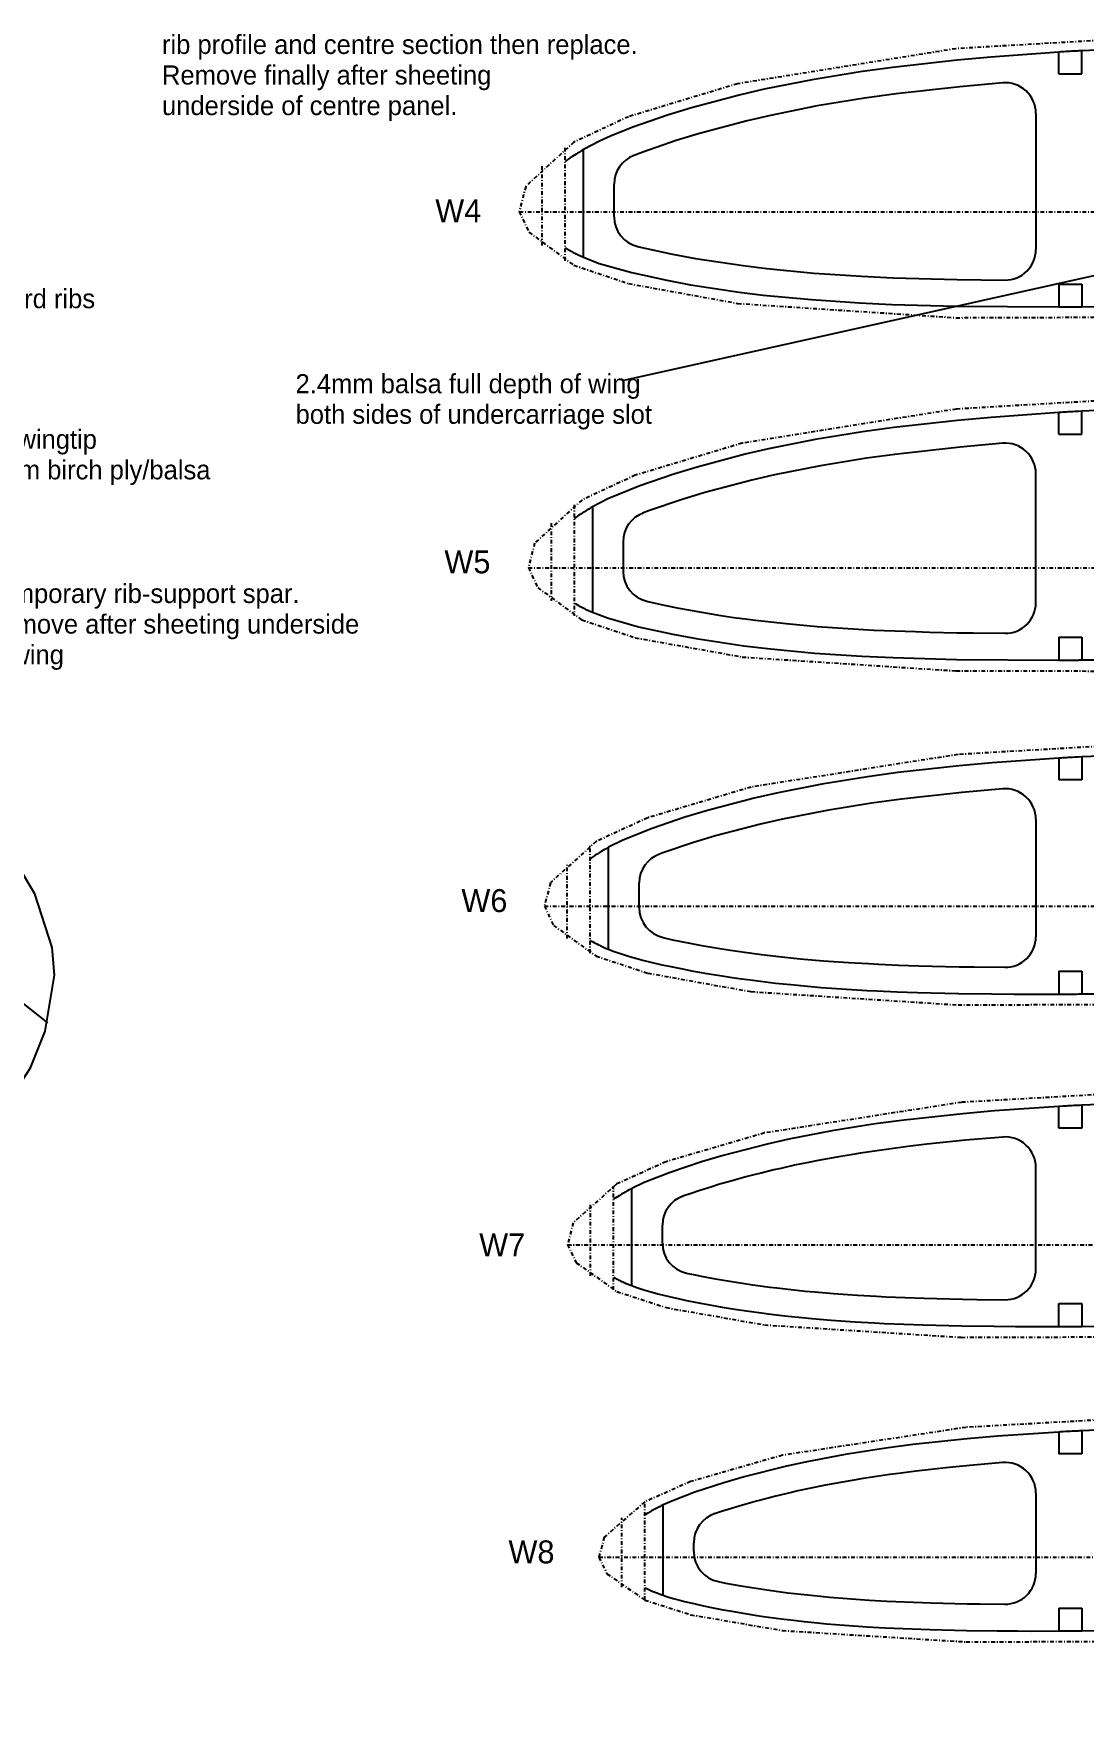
# Model space of a CAD drawing. Extents: x -1638 to 412, y -412 to 1290.
# Drawn here: x -846.3 to -708.8, y -3.3 to 218.1 of the extents above; entities that cross this region are included whole.
import ezdxf
from ezdxf.enums import TextEntityAlignment as Align

# ---------------------------------------------------------------- set-up
doc = ezdxf.new("R2010")
doc.units = 0
doc.linetypes.add('DASHDOT', pattern=[1, 0.5, -0.25, 0, -0.25])
for name, color, linetype in [('3', 7, 'CONTINUOUS'), ('4', 7, 'CONTINUOUS'), ('7', 7, 'CONTINUOUS'), ('8', 7, 'CONTINUOUS')]:
    doc.layers.add(name, color=color, linetype=linetype)
doc.styles.add('txt', font='TXT', dxfattribs={"height": 0.2})

# ---------------------------------------------------------------- blocks, each defined once
blk = doc.blocks.new('*D111')
at = {"layer": '7', "color": 215, "linetype": 'CONTINUOUS'}
blk.add_line((0, 0), (-78.6046, -17.5028), dxfattribs=at)
blk.add_solid([(-2.5761, 0.0667), (0, 0), (-2.3044, -1.1534)], dxfattribs=at)

msp = doc.modelspace()

# ---------------------------------------------------------------- linework, layer by layer
at = {"layer": '3', "color": 5, "linetype": 'CONTINUOUS'}
msp.add_line((-925.2674, 152.7054), (-844.4598, 88.6517), dxfattribs=at)
msp.add_lwpolyline([(-1380.6104, -6.6131), (-1272.780718, -5.077309), (-1218.013923, -3.060003), (-1109.226015, 3.600624), (-1055.922906, 8.343271), (-1029.385265, 11.5523), (-989.95234, 18.034895), (-951.214213, 27.183735), (-932.192377, 32.991218), (-896.645929, 46.691471), (-879.353258, 54.828755), (-866.464916, 61.946512), (-860.47583, 66.181151), (-852.479255, 73.924014), (-846.701474, 82.785579), (-844.769669, 87.595116), (-843.55913, 94.899848), (-843.85649, 98.52429), (-846.124948, 105.544122), (-850.14576, 112.261712), (-861.143824, 124.805316), (-882.550668, 144.505731), (-897.120909, 155.934434), (-927.2674, 175.7112)], dxfattribs=at)
at = {"layer": '4', "color": 5, "linetype": 'CONTINUOUS'}
for p, q in [((-712.1106, 212.849), (-712.1106, 215.6805)), ((-709.1106, 212.849), (-709.1106, 215.849)), ((-712.1106, 212.849), (-709.1106, 212.849)), ((-715.1106, 207.6672), (-715.1106, 189.8451)), ((-774.3132, 188.8331), (-774.3132, 202.9266)), ((-770.3132, 194.1305), (-770.3132, 198.4069)), ((-712.1106, 185.3501), (-712.1106, 182.3333)), ((-712.1106, 185.3333), (-709.1106, 185.3333)), ((-709.1106, 185.3333), (-709.1106, 182.3501)), ((-712.1108, 165.6849), (-712.1108, 168.5197)), ((-709.1108, 165.6849), (-709.1108, 168.6849)), ((-712.1108, 165.6849), (-709.1108, 165.6849)), ((-715.1106, 143.6377), (-715.1106, 160.5134)), ((-773.1252, 156.1871), (-773.1252, 142.3803)), ((-769.1252, 151.6113), (-769.1252, 147.7331)), ((-712.1106, 139.128), (-712.1106, 136.128)), ((-712.1106, 139.128), (-709.1106, 139.128)), ((-709.1106, 139.128), (-709.1106, 136.1458)), ((-712.1106, 123.2965), (-712.1106, 120.4578)), ((-709.1106, 123.4578), (-709.1106, 120.4578)), ((-709.1106, 120.4578), (-712.1106, 120.4578)), ((-715.1106, 115.2976), (-715.1106, 99.9377)), ((-771.0302, 98.2957), (-771.0302, 111.6365)), ((-767.0302, 103.7343), (-767.0302, 106.9723)), ((-712.1106, 95.4289), (-712.1106, 92.4289)), ((-712.1106, 95.4289), (-709.1106, 95.4289)), ((-709.1106, 95.4289), (-709.1106, 92.4475)), ((-712.1106, 74.887), (-712.1106, 77.7302)), ((-709.1106, 77.887), (-709.1106, 74.887)), ((-709.1106, 74.887), (-712.1106, 74.887)), ((-715.1106, 56.4507), (-715.1106, 69.7387)), ((-767.9912, 54.2878), (-767.9912, 66.9906)), ((-763.9912, 59.8435), (-763.9912, 62.2043)), ((-712.1106, 48.942), (-712.1106, 51.942)), ((-712.1106, 51.942), (-709.1106, 51.942)), ((-709.1106, 51.942), (-709.1106, 48.9614)), ((-712.1106, 35.1377), (-712.1106, 32.2879)), ((-709.1106, 35.2879), (-709.1106, 32.2879)), ((-709.1106, 32.2879), (-712.1106, 32.2879)), ((-715.1106, 27.157), (-715.1106, 16.6144)), ((-763.8832, 13.7805), (-763.8832, 25.5962)), ((-759.8832, 19.4863), (-759.8832, 20.652)), ((-712.1106, 12.1063), (-712.1106, 9.1063)), ((-712.1106, 12.1063), (-709.1106, 12.1063)), ((-709.1106, 12.1063), (-709.1106, 9.127))]:
    msp.add_line(p, q, dxfattribs=at)
at = {"layer": '4', "color": 155, "linetype": 'DASHDOT'}
for p, q in [((-776.713, 188.3811), (-776.713, 203.15)), ((-779.713, 190.3832), (-779.713, 200.7427)), ((-775.5258, 156.4316), (-775.5258, 141.9069)), ((-778.5258, 154.0646), (-778.5258, 143.8721)), ((-773.4322, 97.7879), (-773.4322, 111.915)), ((-776.4322, 99.6949), (-776.4322, 109.6113)), ((-770.395, 53.7284), (-770.395, 67.3201)), ((-773.395, 55.5502), (-773.395, 65.1089)), ((-766.289, 13.1484), (-766.289, 25.9977)), ((-769.289, 14.8551), (-769.289, 23.9111))]:
    msp.add_line(p, q, dxfattribs=at)
at = {"layer": '4', "color": 166, "linetype": 'DASHDOT'}
for p, q in [((-782.7132, 194.7994), (-532.355, 194.7995)), ((-781.5274, 148.2208), (-538.589, 148.2209)), ((-779.4308, 103.9314), (-544.823, 103.9314)), ((-776.4042, 59.6421), (-551.057, 59.6422)), ((-772.3032, 18.7418), (-576.0978, 18.7419))]:
    msp.add_line(p, q, dxfattribs=at)
at = {"layer": '4', "color": 155, "linetype": 'DASHDOT'}
for points in [[(-496.9926, 194.9995), (-525.565346, 200.803567), (-554.137208, 205.606814), (-582.709325, 209.748395), (-611.281422, 213.179203), (-639.853394, 215.801279), (-668.425416, 217.467678), (-696.997291, 217.786257), (-725.569258, 216.119952), (-754.141294, 211.53728), (-768.427319, 207.224172), (-775.570165, 203.891367), (-781.877917, 198.100497), (-782.713132, 194.799473), (-781.450072, 192.108754), (-775.57026, 187.790644), (-768.427186, 185.388974), (-754.14117, 182.79141), (-725.569207, 180.928899), (-696.997262, 181.026842), (-691.3042, 181.1589)], [(-709.1106, 215.849), (-709.507831, 215.828054), (-709.704328, 215.817548), (-709.997288, 215.801697), (-710.289028, 215.785684), (-710.434765, 215.777598), (-710.726619, 215.761228), (-710.872996, 215.75293), (-711.093489, 215.740319), (-711.427179, 215.720984), (-711.576957, 215.712211), (-711.778375, 215.700324), (-711.879907, 215.694294), (-712.1106, 215.6805)], [(-774.3132, 202.9266), (-774.550541, 202.787688), (-774.668482, 202.717467), (-774.944384, 202.549998), (-775.081876, 202.46483), (-775.2874, 202.335333), (-775.491923, 202.203792), (-775.593757, 202.137272), (-775.796468, 202.002769), (-775.897303, 201.9348), (-776.047847, 201.831969), (-776.247141, 201.69326), (-776.346128, 201.623235), (-776.493727, 201.517379), (-776.713, 201.3568)], [(-776.713, 190.0685), (-776.506394, 189.946033), (-776.367377, 189.865588), (-776.274164, 189.8125), (-776.149247, 189.742396), (-776.086529, 189.707639), (-775.944812, 189.630162), (-775.849895, 189.579074), (-775.722826, 189.511667), (-775.659082, 189.478271), (-775.56322, 189.428563), (-775.43497, 189.363015), (-775.370671, 189.330556), (-775.177134, 189.234454), (-775.047628, 189.17146), (-774.787641, 189.048093), (-774.62991, 188.975211), (-774.524532, 188.927315), (-774.3132, 188.8331)], [(-712.1106, 182.3333), (-711.984444, 182.333846), (-711.823114, 182.334553), (-711.745215, 182.334899), (-711.576166, 182.33566), (-711.337049, 182.336768), (-711.260737, 182.337131), (-711.161308, 182.337612), (-711.11251, 182.337852), (-711.004733, 182.338389), (-710.934282, 182.338747), (-710.841858, 182.339226), (-710.796217, 182.339466), (-710.705907, 182.339949), (-710.587106, 182.340601), (-710.528213, 182.340931), (-710.396427, 182.341687), (-710.264887, 182.342465), (-710.088286, 182.343547), (-709.998849, 182.34411), (-709.908291, 182.344689), (-709.785329, 182.34549), (-709.722714, 182.345904), (-709.529366, 182.347203), (-709.440366, 182.34781), (-709.318308, 182.348651), (-709.255696, 182.349086), (-709.1106, 182.3501)], [(-501.5796, 148.4209), (-529.574511, 154.064951), (-557.569081, 158.740252), (-585.563895, 162.771389), (-613.558839, 166.110791), (-641.553601, 168.662964), (-669.54838, 170.284995), (-697.543134, 170.59504), (-725.537908, 168.97314), (-753.532697, 164.512663), (-767.530156, 160.314451), (-774.528741, 157.070469), (-780.709028, 151.433971), (-781.527344, 148.220924), (-780.289788, 145.601897), (-774.52877, 141.39884), (-767.530037, 139.061234), (-753.532579, 136.532899), (-725.537829, 134.720004), (-704.2686, 134.6987)], [(-709.1108, 168.6849), (-709.509929, 168.664292), (-709.707428, 168.653948), (-710.001834, 168.638339), (-710.294819, 168.622575), (-710.441055, 168.614619), (-710.733572, 168.598529), (-710.880074, 168.590383), (-711.100444, 168.578019), (-711.433129, 168.559105), (-711.582095, 168.550542), (-711.782038, 168.53896), (-711.88265, 168.533094), (-712.1108, 168.5197)], [(-773.1252, 156.1871), (-773.310257, 156.081403), (-773.421682, 156.016959), (-773.629253, 155.894915), (-773.884772, 155.741081), (-774.01212, 155.662923), (-774.202513, 155.544176), (-774.486424, 155.362741), (-774.674381, 155.239641), (-774.767913, 155.177466), (-774.907607, 155.083435), (-775.092649, 154.956661), (-775.184609, 154.892685), (-775.321803, 154.796003), (-775.5258, 154.6494)], [(-775.5258, 143.5855), (-775.334517, 143.474524), (-775.205916, 143.401579), (-774.94633, 143.258234), (-774.81544, 143.187856), (-774.551699, 143.049748), (-774.285654, 142.915245), (-774.107196, 142.827624), (-773.987802, 142.770137), (-773.74815, 142.657419), (-773.496997, 142.543134), (-773.359469, 142.482168), (-773.1252, 142.3803)], [(-712.1106, 136.128), (-712.043051, 136.128272), (-711.953362, 136.128642), (-711.908671, 136.12883), (-711.808468, 136.12926), (-711.659007, 136.129924), (-711.510442, 136.130613), (-711.436455, 136.130967), (-711.28899, 136.131693), (-711.215479, 136.132066), (-711.105444, 136.132637), (-710.959078, 136.133423), (-710.886006, 136.133826), (-710.788657, 136.134374), (-710.658937, 136.135125), (-710.594085, 136.135509), (-710.448114, 136.136394), (-710.301963, 136.137309), (-710.236915, 136.137725), (-710.150069, 136.138291), (-710.106589, 136.138577), (-710.008598, 136.139232), (-709.943132, 136.139677), (-709.855648, 136.14028), (-709.811815, 136.140586), (-709.723948, 136.141207), (-709.606338, 136.142052), (-709.547321, 136.142483), (-709.41396, 136.143472), (-709.313378, 136.144232), (-709.178445, 136.14527), (-709.1106, 136.1458)], [(-698.233332, 125.334859), (-725.299198, 123.783316), (-752.365091, 119.516396), (-765.897956, 115.500317), (-772.664338, 112.39709), (-778.639677, 107.005079), (-779.430885, 103.931417), (-778.234399, 101.42603), (-772.664513, 97.405363), (-765.898014, 95.169151), (-752.365036, 92.750518), (-725.299138, 91.016262), (-698.233387, 91.107524)], [(-709.1106, 123.4578), (-709.510744, 123.437702), (-709.708672, 123.427609), (-710.003608, 123.412376), (-710.296966, 123.396987), (-710.443324, 123.389219), (-710.735942, 123.373507), (-710.882417, 123.365551), (-711.102644, 123.353474), (-711.434865, 123.334998), (-711.583522, 123.326633), (-711.782948, 123.315317), (-711.883255, 123.309586), (-712.1106, 123.2965)], [(-771.0302, 111.6365), (-771.287164, 111.494565), (-771.450962, 111.4023), (-771.557869, 111.341248), (-771.768565, 111.218906), (-771.992192, 111.086083), (-772.103664, 111.018708), (-772.270365, 110.916469), (-772.519082, 110.760523), (-772.765903, 110.601568), (-772.8885, 110.520996), (-773.131861, 110.357728), (-773.252543, 110.275059), (-773.4322, 110.1498)], [(-773.4322, 99.4528), (-773.265183, 99.359286), (-773.153039, 99.297751), (-772.926978, 99.176653), (-772.813126, 99.117106), (-772.583941, 99.000053), (-772.352997, 98.885774), (-772.198186, 98.811158), (-772.094646, 98.762123), (-771.956225, 98.697637), (-771.886872, 98.66578), (-771.611026, 98.54202), (-771.423283, 98.460412), (-771.295321, 98.40593), (-771.0302, 98.2957)], [(-712.1106, 92.4289), (-711.660639, 92.430925), (-711.437838, 92.432025), (-711.105578, 92.433789), (-710.88496, 92.435043), (-710.591358, 92.436814), (-710.444608, 92.437744), (-710.00358, 92.440712), (-709.806769, 92.442121), (-709.543126, 92.444086), (-709.410647, 92.445107), (-709.1106, 92.4475)], [(-564.4318, 68.2062), (-570.154982, 69.084543), (-595.93617, 72.702999), (-621.717429, 75.700584), (-647.498619, 77.991514), (-673.279756, 79.447458), (-699.060757, 79.725816), (-724.841899, 78.269972), (-750.623166, 74.266092), (-763.513823, 70.497656), (-769.959039, 67.585744), (-775.650654, 62.526205), (-776.404254, 59.642069), (-775.264533, 57.291163), (-769.958995, 53.518405), (-763.513639, 51.420081), (-750.623091, 49.150565), (-724.841996, 47.523256), (-699.060917, 47.608918), (-673.279641, 48.401133), (-647.498446, 49.642942), (-621.717389, 51.291617), (-595.936205, 53.111622), (-570.7194, 54.9946)], [(-709.1106, 77.887), (-709.416596, 77.872165), (-709.567799, 77.864746), (-709.792684, 77.853598), (-710.126467, 77.836793), (-710.420534, 77.821722), (-710.566945, 77.814124), (-710.786106, 77.802632), (-710.93208, 77.794899), (-711.126775, 77.784486), (-711.224227, 77.779232), (-711.517412, 77.763259), (-711.911541, 77.741401), (-712.1106, 77.7302)], [(-767.9912, 66.9906), (-768.138887, 66.913296), (-768.320735, 66.817118), (-768.406004, 66.771562), (-768.64348, 66.642775), (-768.790094, 66.561606), (-768.884312, 66.508699), (-769.068096, 66.403774), (-769.334331, 66.247906), (-769.466872, 66.168587), (-769.664816, 66.047926), (-769.861562, 65.925297), (-769.959431, 65.863263), (-770.15405, 65.737793), (-770.250756, 65.674371), (-770.395, 65.5784)], [(-770.395, 55.3746), (-770.263434, 55.30486), (-770.17526, 55.258881), (-770.05715, 55.198224), (-769.997872, 55.168176), (-769.908689, 55.123457), (-769.78931, 55.064497), (-769.72943, 55.035305), (-769.549086, 54.948893), (-769.428316, 54.892267), (-769.185656, 54.78141), (-768.986384, 54.693283), (-768.883777, 54.648978), (-768.723152, 54.581043), (-768.459989, 54.473022), (-768.159359, 54.353426), (-767.9912, 54.2878)], [(-712.1106, 48.942), (-711.65906, 48.944168), (-711.438379, 48.945318), (-711.111489, 48.947141), (-710.895159, 48.948427), (-710.607131, 48.950242), (-710.462765, 48.951195), (-710.025436, 48.954253), (-709.72801, 48.956473), (-709.320395, 48.959682), (-709.1106, 48.9614)], [(-700.223756, 37.075105), (-724.250241, 35.746113), (-748.276701, 32.091252), (-760.289933, 28.651279), (-766.296513, 25.993217), (-771.600837, 21.374651), (-772.303186, 18.741868), (-771.241057, 16.595842), (-766.296648, 13.151885), (-760.289996, 11.236463), (-748.276709, 9.164809), (-724.250229, 7.679327), (-700.223805, 7.757497)], [(-709.1106, 35.2879), (-709.418279, 35.273682), (-709.569863, 35.266587), (-709.79485, 35.255941), (-710.127978, 35.239915), (-710.347914, 35.229155), (-710.639515, 35.214663), (-710.784954, 35.207339), (-710.930356, 35.199952), (-711.124432, 35.189992), (-711.22166, 35.18496), (-711.514653, 35.169627), (-711.910052, 35.14855), (-712.1106, 35.1377)], [(-763.8832, 25.5962), (-764.1406, 25.471392), (-764.263727, 25.410789), (-764.442281, 25.321715), (-764.557657, 25.263332), (-764.707525, 25.186434), (-764.780955, 25.148291), (-764.996282, 25.034545), (-765.136572, 24.958841), (-765.412477, 24.806132), (-765.674726, 24.656244), (-765.80516, 24.57993), (-765.999782, 24.463799), (-766.19299, 24.345736), (-766.289, 24.286)], [(-766.289, 14.7713), (-766.03801, 14.650116), (-765.869265, 14.571266), (-765.756209, 14.519582), (-765.604841, 14.451786), (-765.528913, 14.418374), (-765.331329, 14.333266), (-765.231639, 14.291333), (-765.080391, 14.228979), (-764.848263, 14.136139), (-764.729187, 14.089779), (-764.566625, 14.027768), (-764.483519, 13.996601), (-764.291514, 13.925863), (-764.159259, 13.878081), (-763.8832, 13.7805)], [(-712.1106, 9.1063), (-711.932968, 9.107177), (-711.844633, 9.107628), (-711.712662, 9.108322), (-711.646893, 9.108676), (-711.559403, 9.109157), (-711.515737, 9.1094), (-711.450328, 9.10977), (-711.363269, 9.110272), (-711.319797, 9.110526), (-711.22211, 9.111108), (-711.157065, 9.111503), (-711.070418, 9.112038), (-711.027122, 9.11231), (-710.929752, 9.112931), (-710.783752, 9.113887), (-710.718858, 9.114322), (-710.632302, 9.114912), (-710.589005, 9.115211), (-710.491517, 9.115894), (-710.345044, 9.116946), (-710.271666, 9.117485), (-710.17365, 9.118217), (-710.124556, 9.118589), (-710.013853, 9.11944), (-709.86566, 9.120605), (-709.791278, 9.121202), (-709.641869, 9.122423), (-709.575164, 9.122977), (-709.485911, 9.123729), (-709.441143, 9.12411), (-709.340053, 9.124979), (-709.263888, 9.125643), (-709.161843, 9.126543), (-709.1106, 9.127)]]:
    msp.add_lwpolyline(points, dxfattribs=at)
at = {"layer": '4', "color": 5, "linetype": 'CONTINUOUS'}
for points in [[(-712.1106, 215.6805), (-720.985147, 215.035514), (-725.407705, 214.629585), (-733.88623, 213.67444), (-738.104625, 213.092324), (-744.401511, 212.05998), (-750.656615, 210.806244), (-753.766763, 210.08567), (-760.179235, 208.369871), (-763.309652, 207.407678), (-767.848164, 205.841609), (-770.786648, 204.678427), (-772.215711, 204.030215), (-774.3132, 202.9266)], [(-705.064043, 216.037927), (-709.1106, 215.849)], [(-719.4362, 211.654), (-725.042338, 211.150324), (-733.399907, 210.21037), (-737.548297, 209.638961), (-743.728728, 208.627605), (-749.854137, 207.401879), (-752.894648, 206.698333), (-759.146131, 205.028045), (-762.180009, 204.097724), (-766.541285, 202.597043), (-767.797, 202.1214)], [(-774.3132, 188.8331), (-772.264523, 188.036153), (-768.00195, 186.826605), (-763.427692, 185.821436), (-760.295796, 185.23964), (-753.923312, 184.274848), (-750.779671, 183.892526), (-744.483265, 183.287376), (-738.175127, 182.86525), (-733.963441, 182.667955), (-725.525739, 182.427848), (-712.1106, 182.3333)], [(-767.307, 190.256), (-767.074117, 190.199314), (-762.68087, 189.238492), (-759.642667, 188.676446), (-753.41724, 187.736404), (-750.335761, 187.362549), (-744.151086, 186.770142), (-737.938067, 186.356154), (-733.78067, 186.162303), (-725.429929, 185.925899), (-719.1388, 185.8452)], [(-709.1106, 182.3501), (-705.082278, 182.390893), (-702.396337, 182.428696), (-697.024329, 182.52666), (-693.852284, 182.596839), (-687.509188, 182.762167), (-681.167275, 182.95843), (-676.939904, 183.10506), (-668.486302, 183.432442), (-660.025645, 183.801628), (-655.795977, 184.001955), (-649.452545, 184.322948), (-643.110661, 184.669431), (-639.940391, 184.852544), (-631.67366, 185.360185), (-626.163824, 185.719191), (-615.1458, 186.4733)], [(-712.1108, 168.5197), (-720.965083, 167.884435), (-725.377406, 167.482654), (-733.683941, 166.553087), (-737.816691, 165.98656), (-743.985643, 164.981865), (-750.113559, 163.76171), (-753.160431, 163.060437), (-759.442274, 161.390645), (-762.508714, 160.454333), (-766.95401, 158.930575), (-771.12312, 157.220055), (-773.1254, 156.1871)], [(-705.245887, 168.861442), (-709.1108, 168.6849)], [(-719.4154, 164.5018), (-725.014295, 164.002965), (-733.200557, 163.08847), (-737.263744, 162.532534), (-743.316992, 161.548584), (-749.316022, 160.356115), (-752.293665, 159.67168), (-758.415543, 158.046838), (-761.386292, 157.141897), (-765.656439, 155.682283), (-766.5904, 155.3333)], [(-773.1252, 142.3803), (-771.171403, 141.638398), (-767.107193, 140.499541), (-762.626896, 139.521566), (-759.559058, 138.955443), (-753.316786, 138.016564), (-750.237517, 137.64451), (-744.070301, 137.055631), (-737.891653, 136.644873), (-733.766286, 136.452891), (-725.50073, 136.219224), (-712.1106, 136.128)], [(-766.0942, 143.8523), (-764.694505, 143.528718), (-763.746721, 143.321462), (-761.820011, 142.927116), (-760.842875, 142.739959), (-758.86552, 142.385508), (-756.863356, 142.057314), (-755.518333, 141.852973), (-754.618341, 141.723123), (-752.813245, 141.478621), (-751.808048, 141.351373), (-749.795234, 141.114902), (-747.779214, 140.901434), (-746.433435, 140.77129), (-743.737674, 140.538551), (-741.712208, 140.386658), (-740.360178, 140.295498), (-737.652026, 140.135773), (-736.295921, 140.066473), (-733.579695, 139.947162), (-730.858169, 139.851123), (-729.040906, 139.798576), (-725.39948, 139.717113), (-723.309722, 139.682644), (-719.1222, 139.6377)], [(-709.1106, 136.1458), (-705.264118, 136.185733), (-702.699435, 136.222083), (-697.569958, 136.315352), (-694.462035, 136.383654), (-688.247168, 136.544562), (-682.033463, 136.735582), (-677.891552, 136.878297), (-669.608842, 137.19694), (-661.319211, 137.556279), (-657.17504, 137.751265), (-650.959831, 138.063702), (-644.746139, 138.400954), (-641.639953, 138.57919), (-638.695068, 138.754165), (-632.805243, 139.120044), (-626.913054, 139.504179), (-615.1106, 140.3129)], [(-712.1106, 123.2965), (-720.807099, 122.682642), (-725.140435, 122.292652), (-733.170075, 121.403557), (-737.164979, 120.861721), (-743.128053, 119.900842), (-749.051307, 118.733927), (-751.996356, 118.063263), (-758.067992, 116.466432), (-761.031497, 115.571157), (-765.326872, 114.114456), (-769.179552, 112.561125), (-771.0302, 111.6365)], [(-705.475813, 123.619563), (-709.1106, 123.4578)], [(-719.4108, 119.2863), (-724.781009, 118.812699), (-732.691635, 117.938265), (-736.617669, 117.406784), (-742.466135, 116.46623), (-748.261646, 115.326469), (-751.138049, 114.672322), (-757.051251, 113.119492), (-759.920418, 112.254763), (-764.04406, 110.860219), (-764.4528, 110.7108)], [(-763.948, 99.8411), (-762.64655, 99.550846), (-761.766465, 99.3647), (-759.979819, 99.009942), (-759.074772, 98.841274), (-757.245016, 98.521228), (-755.394092, 98.224051), (-754.151374, 98.038531), (-751.652971, 97.697435), (-750.681817, 97.575805), (-748.737121, 97.34977), (-746.789264, 97.145714), (-745.488951, 97.021304), (-742.88418, 96.798811), (-740.927009, 96.653598), (-739.620532, 96.566443), (-737.003546, 96.41373), (-735.693052, 96.34747), (-733.068107, 96.23339), (-730.437938, 96.141559), (-728.681623, 96.091315), (-725.162193, 96.013431), (-723.155554, 95.980672), (-719.1344, 95.9378)], [(-771.0302, 98.2958), (-770.43483, 98.062047), (-770.034738, 97.914568), (-769.22712, 97.637771), (-768.819683, 97.507613), (-767.997773, 97.261676), (-767.166776, 97.032108), (-766.607904, 96.886496), (-765.478933, 96.60863), (-764.054823, 96.280155), (-763.094313, 96.070607), (-761.149804, 95.673714), (-760.167207, 95.48617), (-758.184832, 95.132398), (-756.184224, 94.806386), (-754.843126, 94.604077), (-753.946764, 94.475749), (-752.150746, 94.234487), (-751.158763, 94.109961), (-749.17379, 93.878629), (-747.187486, 93.669899), (-745.862552, 93.542698), (-743.210948, 93.315348), (-741.220743, 93.167075), (-739.893232, 93.078137), (-737.236536, 92.922411), (-735.907358, 92.854897), (-733.247366, 92.738752), (-730.585222, 92.645364), (-728.809282, 92.594313), (-725.25462, 92.515238), (-720.877452, 92.453077), (-717.956776, 92.430995), (-716.008692, 92.424305), (-712.1106, 92.4289)], [(-709.1106, 92.4476), (-705.494034, 92.485881), (-703.082537, 92.52015), (-698.259222, 92.607238), (-695.254777, 92.672559), (-689.246653, 92.826467), (-683.239464, 93.009194), (-679.235139, 93.14572), (-671.227473, 93.450551), (-663.213085, 93.794313), (-659.206497, 93.980848), (-653.197583, 94.279744), (-647.190059, 94.602382), (-644.186898, 94.772896), (-641.180332, 94.949818), (-635.168339, 95.32046), (-629.157544, 95.709989), (-617.138004, 96.528857), (-615.1106, 96.6703)], [(-712.1106, 77.7302), (-720.503534, 77.149407), (-724.685405, 76.779033), (-732.332215, 75.944966), (-736.136543, 75.43668), (-741.814982, 74.535328), (-747.455273, 73.440751), (-750.259536, 72.811681), (-756.040491, 71.314015), (-758.861609, 70.474509), (-762.949505, 69.108926), (-766.35421, 67.770443), (-767.9912, 66.9906)], [(-705.751436, 78.031829), (-709.1106, 77.8871)], [(-719.4056, 73.7278), (-722.692214, 73.449865), (-724.331209, 73.298419), (-727.686509, 72.960206), (-729.358932, 72.775978), (-731.860697, 72.478641), (-734.353861, 72.153874), (-735.597092, 71.98042), (-738.076602, 71.609798), (-739.312781, 71.412003), (-741.162436, 71.09882), (-743.61977, 70.648813), (-744.844521, 70.409204), (-746.676611, 70.030651), (-748.502508, 69.628187), (-749.413081, 69.417657), (-751.041129, 69.024346), (-751.851795, 68.820259), (-753.062004, 68.505126), (-754.860508, 68.012855), (-756.633113, 67.498134), (-757.507688, 67.232718), (-759.229356, 66.686505), (-760.074837, 66.405999), (-761.3216, 65.9764)], [(-760.8628, 55.9397), (-759.697591, 55.692946), (-758.911087, 55.534398), (-757.317441, 55.231507), (-756.511468, 55.087123), (-754.884148, 54.812379), (-753.240232, 54.556199), (-752.137379, 54.395646), (-749.921335, 54.09889), (-748.997268, 53.984901), (-747.146792, 53.773061), (-745.293214, 53.581818), (-744.055786, 53.465217), (-741.576866, 53.256685), (-739.71415, 53.120579), (-738.470675, 53.038889), (-735.979771, 52.895746), (-734.732357, 52.833637), (-732.233646, 52.726699), (-729.729812, 52.640614), (-728.057775, 52.593512), (-724.707034, 52.520496), (-722.853611, 52.490596), (-719.1394, 52.4508)], [(-767.9912, 54.2878), (-767.466023, 54.094895), (-766.401056, 53.740997), (-765.317617, 53.422852), (-764.585658, 53.226591), (-763.100156, 52.861201), (-761.744989, 52.553323), (-760.830868, 52.356893), (-758.980035, 51.984796), (-758.044671, 51.808949), (-756.157416, 51.477203), (-754.252617, 51.171452), (-752.975667, 50.9817), (-750.411951, 50.63503), (-749.46735, 50.518225), (-747.577167, 50.301235), (-745.685686, 50.105446), (-744.423985, 49.986132), (-741.898891, 49.772877), (-740.003609, 49.633798), (-738.739399, 49.550374), (-736.209349, 49.404303), (-734.943518, 49.340975), (-732.410267, 49.23203), (-729.874926, 49.144431), (-728.183555, 49.096544), (-724.798121, 49.02237), (-720.573094, 48.963499), (-717.75386, 48.942873), (-715.873411, 48.936836), (-712.1106, 48.942)], [(-709.1106, 48.9614), (-705.769702, 48.997358), (-703.542037, 49.029013), (-699.086409, 49.108646), (-696.224731, 49.169966), (-690.502055, 49.314415), (-684.780218, 49.485881), (-680.966084, 49.61398), (-673.33872, 49.899973), (-665.704937, 50.222473), (-661.88862, 50.39747), (-656.165072, 50.677886), (-650.442856, 50.980591), (-647.582325, 51.140578), (-644.718555, 51.306584), (-638.992106, 51.654369), (-633.266798, 52.019882), (-621.818079, 52.788228), (-615.1106, 53.2522)], [(-712.1106, 35.1377), (-720.111037, 34.599969), (-724.096901, 34.254801), (-731.220735, 33.493754), (-734.764708, 33.029989), (-740.0543, 32.20762), (-745.308048, 31.209002), (-747.920005, 30.635097), (-753.303953, 29.268926), (-755.930641, 28.503372), (-759.735284, 27.258622), (-762.534282, 26.196579), (-763.8832, 25.5962)], [(-706.138951, 35.409812), (-709.1106, 35.2879)], [(-719.4238, 31.1447), (-722.310375, 30.904007), (-723.749964, 30.773509), (-726.873513, 30.465132), (-728.430271, 30.29718), (-730.758826, 30.026139), (-733.079152, 29.73013), (-734.236113, 29.572048), (-736.543399, 29.234298), (-737.69363, 29.054058), (-739.414582, 28.768687), (-741.700736, 28.358673), (-742.840088, 28.14037), (-744.544327, 27.795493), (-746.242682, 27.42885), (-747.089603, 27.237065), (-749.144985, 26.745844), (-750.165962, 26.487906), (-751.685313, 26.086258), (-753.186158, 25.667632), (-753.928245, 25.452202), (-755.392957, 25.009609), (-756.114466, 24.782646), (-757.1816, 24.4354)], [(-756.6854, 15.5678), (-755.708727, 15.37626), (-753.722063, 15.016029), (-751.699674, 14.686009), (-750.336724, 14.48263), (-749.423377, 14.354384), (-747.589493, 14.11539), (-745.007754, 13.818461), (-743.282836, 13.64417), (-742.131235, 13.5379), (-739.824094, 13.347834), (-738.090322, 13.223772), (-736.932862, 13.149307), (-734.614108, 13.018815), (-733.452829, 12.96219), (-731.126506, 12.864687), (-728.795214, 12.786188), (-727.23829, 12.743232), (-724.117971, 12.676634), (-722.454713, 12.650242), (-719.1216, 12.6144)], [(-763.8832, 13.7805), (-763.452554, 13.636802), (-762.580174, 13.369024), (-761.693882, 13.123428), (-761.095808, 12.969663), (-759.883743, 12.679687), (-758.622765, 12.399142), (-757.772015, 12.220119), (-756.049143, 11.88093), (-755.178295, 11.720603), (-753.42096, 11.418087), (-751.647016, 11.139218), (-750.457676, 10.966127), (-748.069682, 10.649863), (-747.189795, 10.543299), (-745.429071, 10.34533), (-743.667096, 10.166701), (-742.491757, 10.057842), (-740.139451, 9.86327), (-738.373813, 9.736371), (-737.19606, 9.660251), (-734.838986, 9.526965), (-733.659675, 9.469178), (-731.299527, 9.369761), (-728.937377, 9.289817), (-727.361516, 9.246113), (-724.207218, 9.17841), (-720.179143, 9.123795), (-717.491217, 9.105161), (-715.698311, 9.100097), (-712.1106, 9.1064)], [(-709.1106, 9.127), (-706.157154, 9.159745), (-700.248879, 9.257214), (-697.582183, 9.313179), (-692.24939, 9.445024), (-686.917339, 9.601538), (-683.363018, 9.718472), (-676.255198, 9.979544), (-669.141384, 10.273947), (-665.585004, 10.433697), (-660.25128, 10.689675), (-654.918767, 10.965993), (-652.253034, 11.112029), (-644.247737, 11.581001), (-638.912243, 11.914625), (-628.243019, 12.615957), (-615.1106, 13.5134)]]:
    msp.add_lwpolyline(points, dxfattribs=at)
for centre, start, end in [((-719.11065, 207.6672), 359.999997, 94.668717), ((-766.31305, 198.4069), 110.664064, 179.999964), ((-766.31315, 194.1305), 180.000069, 256.961708), ((-719.11065, 189.8451), 269.548744, 0.000022), ((-719.11065, 160.5134), 0, 94.881203), ((-765.12525, 151.6113), 110.172186, 180), ((-765.12525, 147.7331), 179.999917, 257.011356), ((-719.11065, 143.6377), 269.424542, 0.000017), ((-719.11065, 115.2976), 0, 94.843764), ((-763.03015, 106.9723), 109.591647, 179.999975), ((-763.03015, 103.7343), 179.999231, 257.502431), ((-719.11065, 99.9377), 269.36735, 0.000067), ((-719.11065, 69.7387), 359.998964, 94.823406), ((-759.99125, 62.2043), 108.855647, 180.000119), ((-759.99125, 59.8435), 179.999736, 258.111772), ((-719.11065, 56.4507), 269.583994, 0.000086), ((-719.11065, 27.157), 0.000089, 94.704489), ((-755.88325, 20.652), 107.780636, 179.999661), ((-755.88325, 19.4864), 180.000981, 259.010681), ((-719.11065, 16.6144), 269.349503, 0.000314)]:
    msp.add_arc(centre, 4, start, end, dxfattribs=at)

# ---------------------------------------------------------------- block references
at = {"layer": '7', "color": 215, "linetype": 'CONTINUOUS'}
msp.add_blockref('*D111', (-690.4098, 190.2069), dxfattribs=at)

# ---------------------------------------------------------------- texts
at = {"layer": '8', "color": 250, "linetype": 'CONTINUOUS', "style": 'txt'}
for s, p in [('rib profile and centre section then replace.', (-829.4796, 217.9323)), ('Remove finally after sheeting', (-829.4796, 213.9323)), ('underside of centre panel.', (-829.4796, 209.9323)), ('Align underside rear of W11 with inboard ribs', (-904.942, 184.6707)), ('2.4mm balsa full depth of wing', (-811.9964, 173.5475)), ('both sides of undercarriage slot', (-811.9964, 169.5474)), ('Laminated wingtip', (-864.9378, 166.2755)), ('Balsa/0.4mm birch ply/balsa', (-864.9378, 162.2754)), ('Temporary rib-support spar.', (-852.908, 146.0976)), ('Remove after sheeting underside', (-852.908, 142.0975)), ('of wing', (-852.908, 138.0975))]:
    msp.add_text(s, height=2.5, dxfattribs=at).set_placement(p, align=Align.TOP_LEFT)
for s, p in [('W4', (-793.7104, 194.9248)), ('W5', (-792.515, 148.9801)), ('W6', (-790.2938, 104.663)), ('W7', (-787.9622, 59.6212)), ('W8', (-784.1288, 19.4499))]:
    msp.add_text(s, height=3, dxfattribs=at).set_placement(p, align=Align.MIDDLE_LEFT)

doc.saveas('drawing.dxf')
